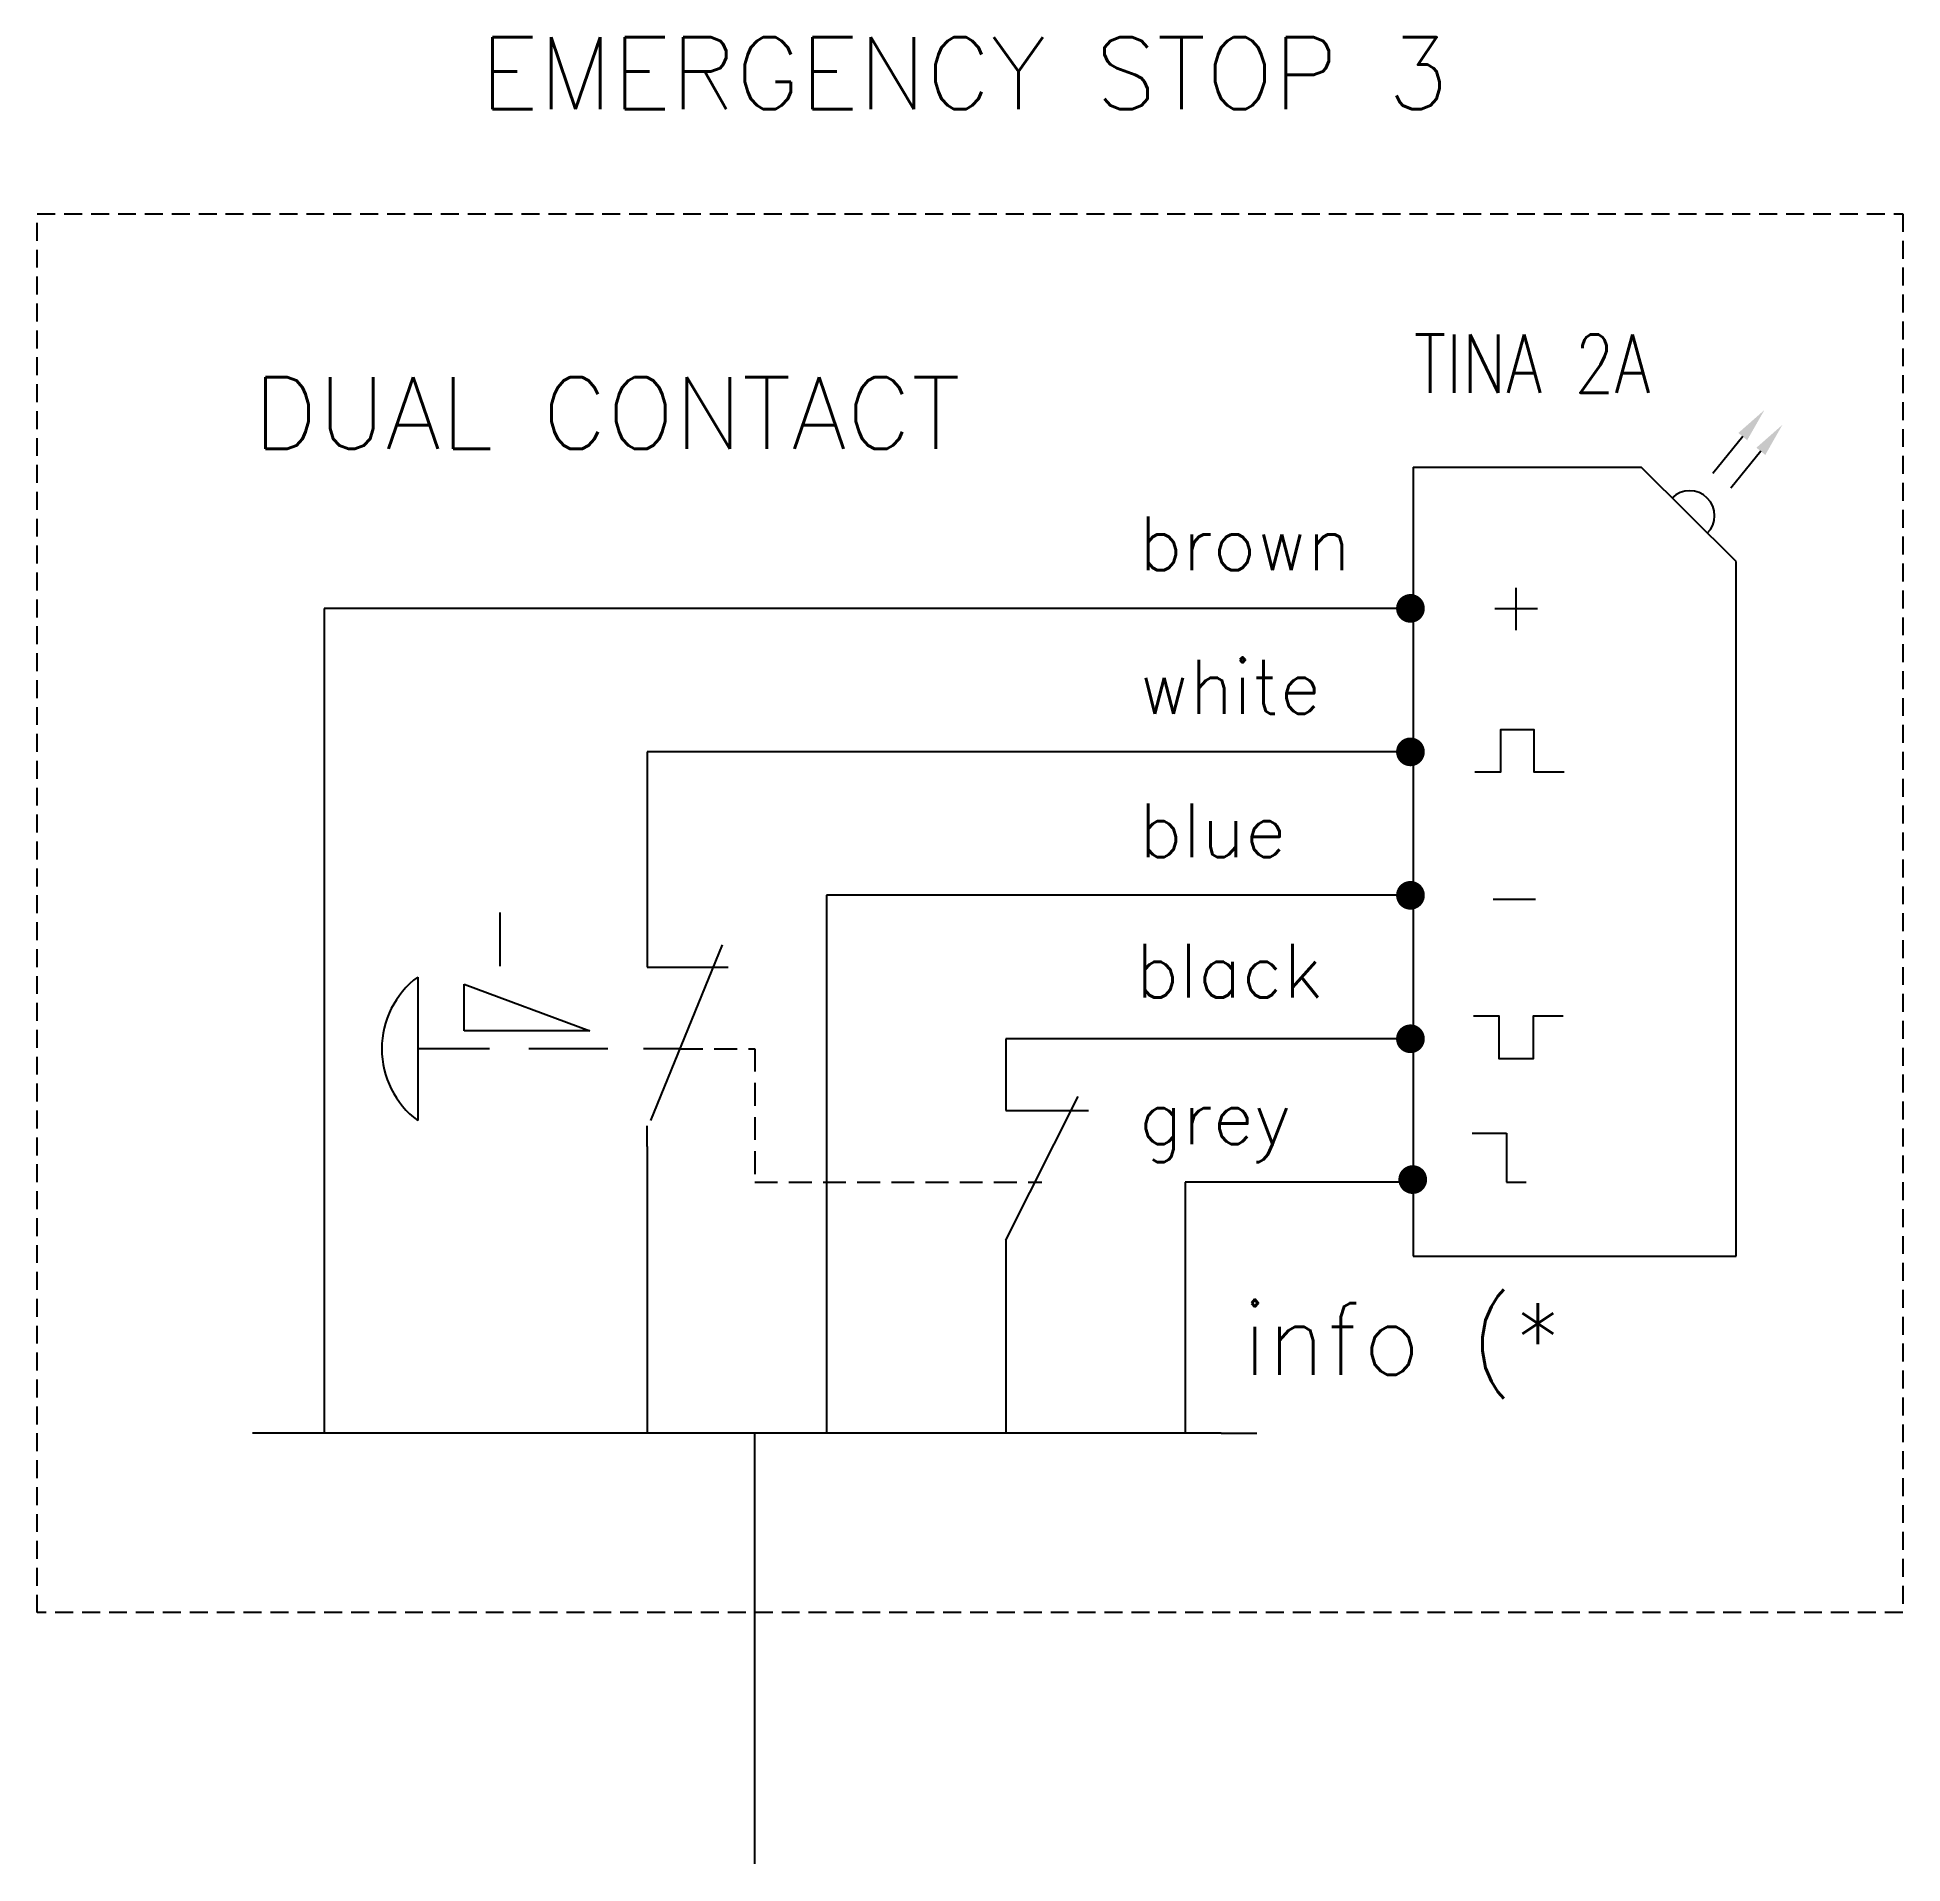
# Model space of a CAD drawing. Header units: millimetres. Extents: x 175 to 227, y 143.8 to 194.7.
import ezdxf
from ezdxf.enums import TextEntityAlignment as Align

# ---------------------------------------------------------------- set-up
doc = ezdxf.new("R2010")
doc.units = ezdxf.units.MM
doc.linetypes.add('DASHED', pattern=[0.75, 0.5, -0.25])
doc.linetypes.add('HIDDEN', pattern=[9.525, 6.35, -3.175])
for name, color, linetype in [('1', 7, 'Continuous'), ('2', 7, 'Continuous'), ('20', 7, 'Continuous'), ('FIN', 1, 'Continuous')]:
    doc.layers.add(name, color=color, linetype=linetype)
doc.styles.add('T0', font='ROMANS.SHX')
doc.styles.add('T008', font='ROMANS.SHX', dxfattribs={"width": 0.8})

# ---------------------------------------------------------------- blocks, each defined once
blk = doc.blocks.new('A$C5F976C68')
at = {"layer": '2'}
blk.add_arc((2.946, 0.492), 0.696, 45, 225, dxfattribs=at)
at = {"layer": 'FIN', "color": 7, "linetype": 'ByBlock'}
for p, q in [((1.151, 2.478), (2.176, 1.643)), ((0.741, 1.973), (1.766, 1.138))]:
    blk.add_line(p, q, dxfattribs=at)
for points in [[(1.252, 2.601), (1.051, 2.354), (0.411, 3.081)], [(0.841, 2.097), (0.64, 1.85), (0, 2.577)]]:
    blk.add_solid(points, dxfattribs=at)

msp = doc.modelspace()

# ---------------------------------------------------------------- linework, layer by layer
for p, q in [((213.357, 182.752), (213.357, 160.752)), ((213.357, 182.752), (219.709, 182.752)), ((222.357, 180.118), (219.709, 182.752)), ((222.357, 160.752), (222.357, 180.118)), ((213.357, 160.752), (222.357, 160.752))]:
    msp.add_line(p, q)
at = {"color": 0}
for p, q in [((187.903, 168.837), (187.903, 170.337)), ((192.103, 164.537), (194.103, 169.437)), ((185.603, 168.537), (185.603, 164.537)), ((186.903, 168.337), (190.403, 167.037)), ((186.903, 167.037), (186.903, 168.337)), ((190.403, 167.037), (186.903, 167.037)), ((187.603, 166.537), (185.603, 166.537)), ((190.903, 166.537), (188.703, 166.537)), ((192.919, 166.537), (191.903, 166.537))]:
    msp.add_line(p, q, dxfattribs=at)
msp.add_arc((187.103, 166.537), 2.5, 126.8699, 233.1301, dxfattribs=at)
at = {"layer": '1'}
for p, q in [((216.226, 178.206), (216.226, 179.391)), ((216.818, 178.799), (215.634, 178.799)), ((216.768, 170.696), (215.584, 170.696)), ((215, 164.182), (215.959, 164.182)), ((215.959, 164.182), (215.959, 162.815)), ((215.959, 162.815), (216.505, 162.815))]:
    msp.add_line(p, q, dxfattribs=at)
for points in [[(217.562, 174.245), (216.731, 174.245), (216.731, 175.429), (215.785, 175.429), (215.785, 174.245), (215.07, 174.245)], [(217.531, 167.444), (216.7, 167.444), (216.7, 166.26), (215.754, 166.26), (215.754, 167.444), (215.039, 167.444)]]:
    msp.add_lwpolyline(points, dxfattribs=at)
at = {"layer": '20', "ltscale": 0.1}
for p, q in [((183, 178.815), (183, 155.815)), ((186, 178.815), (183, 178.815)), ((202, 166.815), (202, 164.815)), ((201.995, 164.819), (204.299, 164.819)), ((192, 163.815), (192, 155.815)), ((213.278, 162.815), (207, 162.815)), ((207, 162.815), (207, 155.815)), ((186, 155.815), (181, 155.815)), ((208, 155.815), (202, 155.815))]:
    msp.add_line(p, q, dxfattribs=at)
at = {"layer": '20'}
for p, q in [((197, 178.815), (186, 178.815)), ((213.278, 178.815), (197, 178.815)), ((192, 174.815), (192, 168.815)), ((197, 174.815), (192, 174.815)), ((213.278, 174.815), (197, 174.815)), ((213.278, 170.815), (197, 170.815)), ((197, 170.815), (197, 155.815)), ((192, 168.815), (194.261, 168.815)), ((213.278, 166.815), (202, 166.815)), ((201.995, 161.202), (204.012, 165.202)), ((192, 163.815), (192, 164.391)), ((203, 155.815), (185, 155.815)), ((195, 143.815), (195, 155.815))]:
    msp.add_line(p, q, dxfattribs=at)
at = {"layer": '20', "linetype": 'HIDDEN', "ltscale": 0.1}
for p, q in [((192.919, 166.537), (195, 166.537)), ((195, 166.537), (195, 162.815)), ((195, 162.815), (203, 162.815))]:
    msp.add_line(p, q, dxfattribs=at)
at = {"layer": '20', "linetype": 'ByBlock', "ltscale": 0.1}
for p, q in [((201.995, 161.202), (201.995, 155.815)), ((208, 155.815), (209, 155.815))]:
    msp.add_line(p, q, dxfattribs=at)
at = {"layer": '20', "linetype": 'DASHED'}
msp.add_lwpolyline([(227, 150.815), (175, 150.815), (175, 189.815), (227, 189.815)], close=True, dxfattribs=at)
at = {"layer": '20', "const_width": 0.4}
for points in [[(213.078, 178.815, 1), (213.478, 178.815, 1)], [(213.078, 174.815, 1), (213.478, 174.815, 1)], [(213.078, 170.815, 1), (213.478, 170.815, 1)], [(213.078, 166.815, 1), (213.478, 166.815, 1)], [(213.142, 162.889, 1), (213.542, 162.889, 1)]]:
    msp.add_lwpolyline(points, format="xyb", close=True, dxfattribs=at)

# ---------------------------------------------------------------- block references
at = {"rotation": 270}
msp.add_blockref('A$C5F976C68', (220.568, 184.346), dxfattribs=at)

# ---------------------------------------------------------------- texts
at = {"style": 'T0'}
for s, p in [('EMERGENCY STOP 3', (187.349, 192.738)), ('DUAL CONTACT', (181.021, 183.26))]:
    msp.add_text(s, height=2, dxfattribs=at).set_placement(p)
at = {"color": 7, "style": 'T008', "width": 0.8}
msp.add_text('TINA 2A', height=1.63, dxfattribs=at).set_placement((216.674, 184.826), align=Align.CENTER)
at = {"layer": '1', "style": 'T0'}
for s, height, p in [('brown', 1.5, (205.707, 179.879)), ('white', 1.5, (205.707, 175.879)), ('blue', 1.5, (205.707, 171.879)), ('black', 1.5, (205.615, 167.962)), ('grey', 1.5, (205.707, 163.879)), (' info (*', 2, (207.226, 157.448))]:
    msp.add_text(s, height=height, dxfattribs=at).set_placement(p)

doc.saveas('drawing.dxf')
